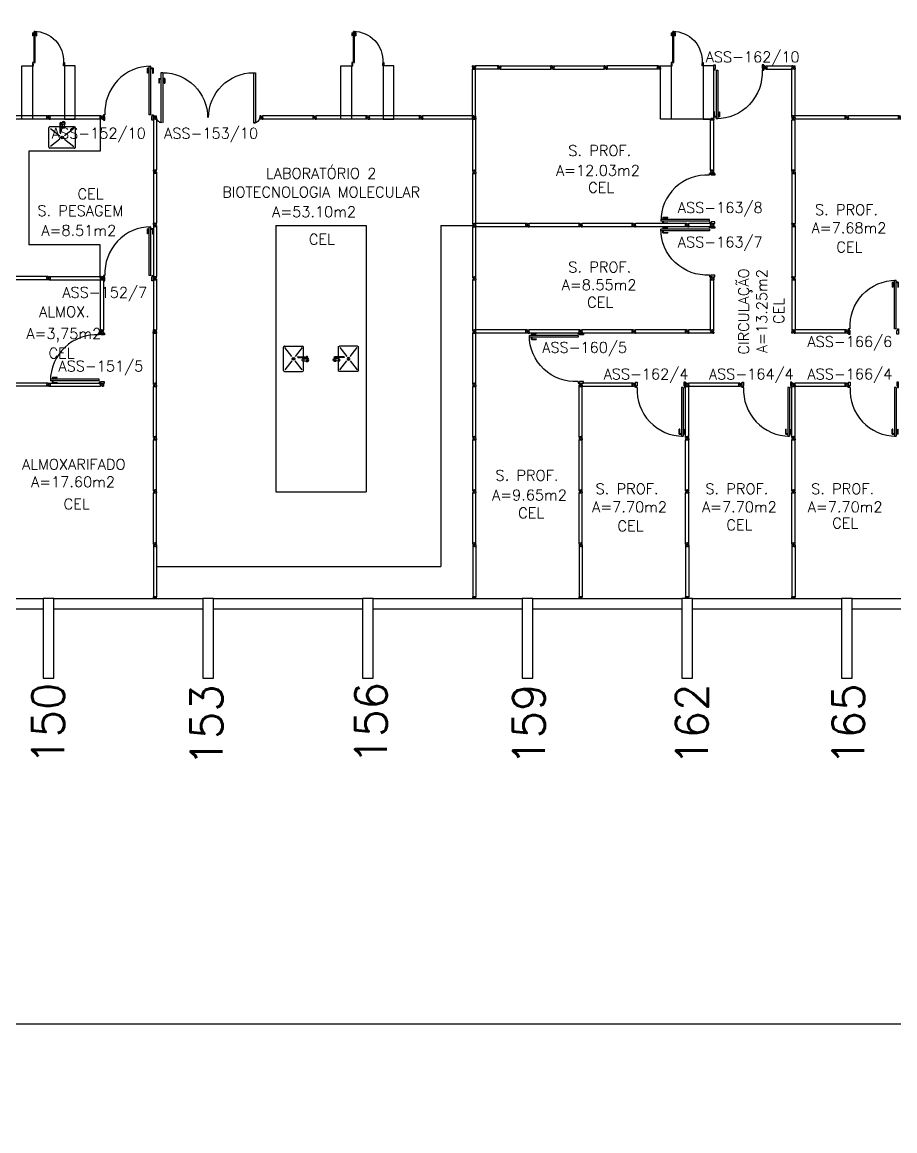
# Model space of a CAD drawing. Extents: x -248 to -11, y 347 to 447.
# Drawn here: x -84.66 to -68.26, y 351.06 to 371.88 of the extents above; entities that cross this region are included whole.
import ezdxf
from ezdxf.enums import TextEntityAlignment as Align

# ---------------------------------------------------------------- set-up
doc = ezdxf.new("R2010")
doc.units = 0
doc.header["$LTSCALE"] = 0.02
doc.header["$MEASUREMENT"] = 0
doc.header["$PDMODE"] = 99
doc.layers.get('0').update_dxf_attribs({"linetype": 'CONTINUOUS'})
doc.layers.get('DEFPOINTS').update_dxf_attribs({"linetype": 'CONTINUOUS'})
for name, color, linetype in [('ALV', 2, 'CONTINUOUS'), ('AREA', 2, 'CONTINUOUS'), ('BANC', 2, 'CONTINUOUS'), ('DIV', 2, 'CONTINUOUS'), ('EQUIP', 1, 'CONTINUOUS'), ('ESTR', 3, 'CONTINUOUS'), ('NOPILAR1', 2, 'CONTINUOUS'), ('TEXT_CENTRO_CUSTO', 1, 'CONTINUOUS'), ('TEXTO', 2, 'CONTINUOUS'), ('TEXTO-CENTRO-CUSTO', 2, 'CONTINUOUS'), ('TEXTO-ENDEREÇO', 2, 'CONTINUOUS')]:
    doc.layers.add(name, color=color, linetype=linetype)
doc.styles.add('1', font='romans.shx', dxfattribs={"height": 1.1})
doc.styles.add('NOPILAR', font='simplex.shx', dxfattribs={"height": 0.6})
doc.styles.add('UNB-100', font='simplex.shx', dxfattribs={"height": 0.2})
doc.styles.add('UNB-100-1', font='simplex.shx', dxfattribs={"height": 0.2})
doc.dimstyles.new('1-600', dxfattribs={"dimtxt": 1.1, "dimasz": 2.5, "dimexe": 2, "dimexo": 4, "dimgap": 0.2, "dimtad": 1, "dimdec": 0, "dimzin": 4, "dimdsep": 46, "dimlunit": 6, "dimtxsty": '1', "dimblk1": 'NONE', "dimblk2": 'NONE', "dimsah": 1, "dimcen": 0, "dimclrd": 2, "dimclre": 2, "dimclrt": 2, "dimadec": 0, "dimazin": 0, "dimtfac": 1, "dimtdec": 0, "dimtmove": 2, "dimatfit": 3, "dimldrblk": 'NONE', "dimfxl": 0, "dimtolj": 1, "dimtzin": 0, "dimarcsym": 0})

# ---------------------------------------------------------------- blocks, each defined once
blk = doc.blocks.new('PILAR-SSS')
blk.add_lwpolyline([(0.003, -72.467), (0.003, -73.967), (0.203, -73.967), (0.203, -72.467)], close=True)
blk = doc.blocks.new('DIVMT-SSS')
for p, q in [((-0.03, 0.008), (-0.03, 0.03)), ((-0.006, 0.03), (-0.03, 0.03)), ((-0.03, 0.008), (-0.02, 0.008)), ((-0.02, -0.008), (-0.02, 0.008)), ((-0.006, 0.02), (-0.006, 0.03)), ((0.006, 0.02), (-0.006, 0.02)), ((-0.005, 0), (0.005, 0)), ((0.005, 0), (-0.005, 0)), ((0, 0.005), (0, -0.005)), ((0, -0.005), (0, 0.005)), ((0.006, 0.03), (0.03, 0.03)), ((0.006, 0.02), (0.006, 0.03)), ((0.03, 0.008), (0.02, 0.008)), ((0.02, -0.008), (0.02, 0.008)), ((0.03, 0.008), (0.03, 0.03)), ((-0.03, -0.008), (-0.03, -0.03)), ((-0.03, -0.008), (-0.02, -0.008)), ((-0.03, -0.03), (-0.03, -0.97)), ((-0.03, -0.03), (-0.009, -0.03)), ((0.03, -0.03), (-0.03, -0.03)), ((-0.03, -0.03), (-0.006, -0.03)), ((-0.009, -0.03), (-0.027, -0.03)), ((-0.006, -0.02), (-0.006, -0.03)), ((-0.006, -0.02), (0.006, -0.02)), ((-0.006, -0.02), (-0.006, -0.03)), ((0.006, -0.02), (-0.006, -0.02)), ((0.005, -0.03), (-0.005, -0.03)), ((0.006, -0.02), (0.006, -0.03)), ((0.006, -0.02), (0.006, -0.03)), ((0.03, -0.03), (0.006, -0.03)), ((0.03, -0.008), (0.02, -0.008)), ((0.03, -0.008), (0.03, -0.03)), ((0.03, -0.03), (0.03, -0.97)), ((0.03, -0.97), (-0.03, -0.97)), ((-0.006, -0.98), (-0.006, -0.97)), ((-0.006, -0.98), (0.006, -0.98)), ((0.006, -1.001), (-0.006, -1.001)), ((0.005, -0.97), (-0.005, -0.97)), ((0, -0.994), (0, -1.007)), ((0, -1.02), (0, -1.021)), ((0.006, -0.98), (0.006, -0.97))]:
    blk.add_line(p, q)
blk = doc.blocks.new('PILINT-SSS')
for points in [[(0.2, 0), (0.2, -0.6), (0, -0.6), (0, 0)], [(0.8, 0), (0.8, -0.6), (1, -0.6), (1, 0)], [(0.2, -8.39), (0.2, -9.39), (0, -9.39), (0, -8.39)], [(0.8, -8.39), (0.8, -9.39), (1, -9.39), (1, -8.39)]]:
    blk.add_lwpolyline(points, close=True)
blk = doc.blocks.new('PDV2E-SSS')
at = {"layer": 'DIV'}
for p, q in [((0.034, 0.925), (0.034, 0.835)), ((0.034, 0.925), (0.074, 0.925)), ((0.044, 0.835), (0.034, 0.835)), ((0.044, 0.915), (0.044, 0.835)), ((0.044, 0.915), (0.074, 0.915)), ((0.076, 0.05), (0.076, 0.965)), ((0.106, 0.965), (0.076, 0.965)), ((0.106, 0.05), (0.106, 0.965)), ((0.148, 0.925), (0.108, 0.925)), ((0.138, 0.915), (0.108, 0.915)), ((0.138, 0.915), (0.138, 0.835)), ((0.138, 0.835), (0.148, 0.835)), ((0.148, 0.925), (0.148, 0.835)), ((0.031, 0.05), (0.031, -0.05)), ((0.051, 0.05), (0.031, 0.05)), ((0.051, 0.02), (0.051, 0.05)), ((0.051, 0.02), (0.061, 0.02)), ((0.061, -0.05), (0.061, 0.02)), ((0.076, 0.05), (0.106, 0.05)), ((0.95, 0.02), (0.94, 0.02)), ((0.94, -0.05), (0.94, 0.02)), ((0.95, 0.02), (0.95, 0.05)), ((0.95, 0.05), (0.97, 0.05)), ((0.97, 0.05), (0.97, 0.035)), ((0.97, 0.035), (0.97, -0.035)), ((0.031, -0.05), (0.061, -0.05)), ((0.97, -0.05), (0.94, -0.05)), ((0.97, -0.035), (0.97, -0.05))]:
    blk.add_line(p, q, dxfattribs=at)
at = {"layer": 'DIV', "color": 1}
blk.add_arc((0.076, 0.1), 0.865, 356.6786, 90, dxfattribs=at)
blk = doc.blocks.new('DIVINI-SSS')
for p, q in [((-0.02, 0), (-0.02, -0.008)), ((-0.02, 0), (0.001, 0)), ((-0.005, 0), (0.005, 0)), ((0, 0.005), (0, -0.005)), ((0.001, 0), (0.02, 0)), ((-0.03, -0.008), (-0.02, -0.008)), ((-0.03, -0.008), (-0.03, -0.028)), ((-0.03, -0.028), (-0.008, -0.028)), ((-0.03, -0.03), (0.03, -0.03)), ((-0.03, -0.975), (-0.03, -0.03)), ((-0.009, -0.03), (-0.027, -0.03)), ((-0.008, -0.019), (0.008, -0.019)), ((-0.008, -0.019), (-0.008, -0.028)), ((-0.006, -0.021), (-0.006, -0.03)), ((0.006, -0.021), (-0.006, -0.021)), ((-0.006, -0.023), (-0.006, -0.027)), ((-0.004, -0.021), (0.004, -0.021)), ((0.006, -0.021), (0.006, -0.03)), ((0.006, -0.023), (0.006, -0.027)), ((0.008, -0.019), (0.008, -0.028)), ((0.03, -0.028), (0.008, -0.028)), ((0.009, -0.03), (0.027, -0.03)), ((0.02, 0), (0.02, -0.008)), ((0.03, -0.008), (0.02, -0.008)), ((0.03, -0.008), (0.03, -0.028)), ((0.03, -0.975), (0.03, -0.03)), ((-0.03, -0.975), (0.03, -0.975)), ((-0.009, -0.975), (-0.027, -0.975)), ((-0.006, -0.985), (-0.006, -0.975)), ((0.006, -0.985), (-0.006, -0.985)), ((0.006, -1.01), (-0.006, -1.01)), ((0, -0.985), (0, -0.988)), ((0, -1.003), (0, -1.018)), ((0.006, -0.985), (0.006, -0.975)), ((0.03, -0.975), (0.009, -0.975)), ((0.009, -0.975), (0.027, -0.975))]:
    blk.add_line(p, q)
blk = doc.blocks.new('PDVDP-SSS')
for p, q in [((0.112, 0.84), (0.112, -0.1)), ((0.147, 0.84), (0.112, 0.84)), ((0.147, 0.84), (0.147, -0.1)), ((1.853, 0.84), (1.888, 0.84)), ((1.853, 0.84), (1.853, -0.1)), ((1.888, 0.84), (1.888, -0.1)), ((0.009, 0), (-0.009, 0)), ((0, -0.012), (0, 0.01)), ((0.147, -0.1), (0.112, -0.1))]:
    blk.add_line(p, q)
at = {"color": 1}
for centre, radius, start, end in [((0.148, -0.002), 0.843, 0, 90), ((1.853, -0.002), 0.843, 90, 180), ((0.131, 0), 0.101, 180, 270), ((1.87, 0), 0.101, 270, 0)]:
    blk.add_arc(centre, radius, start, end, dxfattribs=at)
blk = doc.blocks.new('MTT-SSS')
for p, q in [((-0.008, 0.03), (-0.03, 0.03)), ((-0.03, 0.03), (-0.03, 0.006)), ((-0.0185, 0.006), (-0.03, 0.006)), ((-0.0185, -0.006), (-0.0185, 0.006)), ((-0.008, 0.03), (-0.008, 0.02)), ((-0.008, 0.02), (0.008, 0.02)), ((-0.0051, 0), (0.0051, 0)), ((0, -0.0051), (0, 0.0051)), ((0.008, 0.03), (0.03, 0.03)), ((0.008, 0.03), (0.008, 0.02)), ((0.0205, -0.006), (0.0205, 0.006)), ((0.0205, 0.006), (0.03, 0.006)), ((0.03, 0.006), (0.03, 0.03)), ((-0.03, -0.03), (-0.03, -0.006)), ((-0.0185, -0.006), (-0.03, -0.006)), ((-0.008, -0.03), (-0.03, -0.03)), ((-0.008, -0.02), (0.008, -0.02)), ((-0.008, -0.03), (-0.008, -0.02)), ((0.008, -0.03), (0.008, -0.02)), ((0.008, -0.03), (0.03, -0.03)), ((0.0205, -0.006), (0.03, -0.006)), ((0.03, -0.006), (0.03, -0.03))]:
    blk.add_line(p, q)
blk = doc.blocks.new('PDV2D-SSS')
for p, q in [((-0.148, 0.925), (-0.108, 0.925)), ((-0.148, 0.925), (-0.148, 0.835)), ((-0.138, 0.835), (-0.148, 0.835)), ((-0.138, 0.915), (-0.108, 0.915)), ((-0.138, 0.915), (-0.138, 0.835)), ((-0.106, 0.965), (-0.076, 0.965)), ((-0.106, 0.05), (-0.106, 0.965)), ((-0.076, 0.05), (-0.076, 0.965)), ((-0.034, 0.925), (-0.074, 0.925)), ((-0.044, 0.915), (-0.074, 0.915)), ((-0.044, 0.915), (-0.044, 0.835)), ((-0.044, 0.835), (-0.034, 0.835)), ((-0.034, 0.925), (-0.034, 0.835)), ((-0.95, 0.05), (-0.97, 0.05)), ((-0.97, 0.05), (-0.97, 0.035)), ((-0.97, 0.035), (-0.97, -0.035)), ((-0.95, 0.02), (-0.95, 0.05)), ((-0.95, 0.02), (-0.94, 0.02)), ((-0.94, -0.05), (-0.94, 0.02)), ((-0.076, 0.05), (-0.106, 0.05)), ((-0.051, 0.02), (-0.061, 0.02)), ((-0.061, -0.05), (-0.061, 0.02)), ((-0.051, 0.05), (-0.031, 0.05)), ((-0.051, 0.02), (-0.051, 0.05)), ((-0.031, 0.05), (-0.031, -0.05)), ((-0.97, -0.035), (-0.97, -0.05)), ((-0.97, -0.05), (-0.94, -0.05)), ((-0.031, -0.05), (-0.061, -0.05))]:
    blk.add_line(p, q)
at = {"color": 1}
blk.add_arc((-0.076, 0.1), 0.865, 90, 183.3214, dxfattribs=at)
blk = doc.blocks.new('*D65')
at = {"color": 2, "linetype": 'ByBlock'}
for p, q in [((-192.266, 355.563), (-192.266, 351.063)), ((-18.266, 355.563), (-18.266, 351.063)), ((-18.266, 353.063), (-192.266, 353.063))]:
    blk.add_line(p, q, dxfattribs=at)
at = {"layer": 'DEFPOINTS', "color": 0, "linetype": 'ByBlock'}
for p in [(-192.266, 359.563), (-18.266, 359.563), (-192.266, 353.063)]:
    blk.add_point(p, dxfattribs=at)
at = {"color": 2, "linetype": 'ByBlock', "insert": (-105.266, 353.996), "char_height": 1.1, "attachment_point": 5, "style": '1'}
blk.add_mtext('\\A1;Biologia', dxfattribs=at)
blk = doc.blocks.new('_NONE')
at = {"color": 0, "linetype": 'ByBlock'}
blk.add_circle((0, 0), 0.25, dxfattribs=at)
blk = doc.blocks.new('INOXA1-P-SSS')
for p, q in [((0.12, 0.23), (0.12, 0.047)), ((0.22, 0.25), (0.14, 0.25)), ((0.15, 0.22), (0.287, 0.043)), ((0.5, 0.25), (0.22, 0.25)), ((0.353, 0.043), (0.49, 0.22)), ((0.52, 0.23), (0.52, -0.23)), ((0.043, 0.008), (0.043, -0.022)), ((0.062, 0.04), (0.071, 0.04)), ((0.131, 0.048), (0.076, 0.043)), ((0.131, -0.002), (0.076, 0.003)), ((0.22, -0.027), (0.054, -0.027)), ((0.22, -0.037), (0.054, -0.037)), ((0.063, -0.003), (0.063, -0.021)), ((0.12, -0.001), (0.12, -0.027)), ((0.12, -0.037), (0.12, -0.23)), ((0.15, -0.22), (0.287, -0.043)), ((0.231, -0.027), (0.22, -0.027)), ((0.231, -0.037), (0.22, -0.037)), ((0.353, -0.043), (0.49, -0.22)), ((0.22, -0.25), (0.14, -0.25)), ((0.5, -0.25), (0.22, -0.25))]:
    blk.add_line(p, q)
blk.add_lwpolyline([(0.076, 0.003), (0.072, 0.004), (0.069, 0.009), (0.067, 0.015), (0.066, 0.023), (0.067, 0.031), (0.069, 0.037), (0.072, 0.042), (0.076, 0.043)])
blk.add_lwpolyline([(0.131, 0.048), (0.137, 0.046), (0.143, 0.041), (0.147, 0.033), (0.148, 0.023), (0.147, 0.013), (0.143, 0.006), (0.137, 0), (0.131, -0.002), (0.125, 0), (0.119, 0.006), (0.115, 0.013), (0.114, 0.023), (0.115, 0.033), (0.119, 0.041), (0.125, 0.046)], close=True)
for radius in [0.0266, 0.0163]:
    blk.add_circle((0.32, 0), radius)
for centre, radius, start, end in [((0.14, 0.23), 0.02, 90, 180), ((0.5, 0.23), 0.02, 360, 90), ((0.054, 0.023), 0.0349, 36.1705, 252.2568), ((0.054, 0.023), 0.0189, 62.7367, 235.7375), ((0.073, -0.003), 0.01, 102.8285, 180), ((0.054, 0.023), 0.0349, 285.5373, 323.9987), ((0.054, -0.032), 0.0145, 20.161, 339.839), ((0.054, -0.032), 0.005, 90.0037, 269.9963), ((0.231, -0.032), 0.00738, 222.6559, 137.3441), ((0.231, -0.032), 0.005, 269.9935, 90.0065), ((0.14, -0.23), 0.02, 180, 270), ((0.5, -0.23), 0.02, 270, 360)]:
    blk.add_arc(centre, radius, start, end)

msp = doc.modelspace()

# ---------------------------------------------------------------- linework, layer by layer
at = {"layer": 'ALV'}
for p, q in [((-83.866, 370.124), (-84.466, 370.124)), ((-87.066, 361.063), (-84.266, 361.063)), ((-84.066, 361.063), (-81.266, 361.063)), ((-81.066, 361.063), (-78.266, 361.063)), ((-78.066, 361.063), (-75.266, 361.063)), ((-75.066, 361.063), (-72.266, 361.063)), ((-72.066, 361.063), (-69.266, 361.063)), ((-69.066, 361.063), (-66.266, 361.063)), ((-87.066, 360.863), (-84.266, 360.863)), ((-84.066, 360.863), (-81.266, 360.863)), ((-81.066, 360.863), (-78.266, 360.863)), ((-78.066, 360.863), (-75.266, 360.863)), ((-75.066, 360.863), (-72.266, 360.863)), ((-72.066, 360.863), (-69.266, 360.863)), ((-69.066, 360.863), (-66.266, 360.863))]:
    msp.add_line(p, q, dxfattribs=at)
at = {"layer": 'BANC'}
for p, q in [((-83.196, 370.063), (-83.196, 369.463)), ((-71.666, 370.063), (-72.666, 370.063)), ((-84.537, 369.463), (-84.537, 367.705)), ((-83.196, 369.463), (-84.537, 369.463)), ((-79.896, 368.063), (-79.896, 363.063)), ((-79.896, 368.063), (-78.196, 368.063)), ((-78.196, 368.063), (-78.196, 363.063)), ((-76.796, 368.063), (-76.796, 361.663)), ((-76.796, 368.063), (-76.196, 368.063)), ((-83.196, 367.705), (-84.537, 367.705)), ((-83.196, 367.105), (-83.196, 367.705)), ((-79.896, 363.063), (-78.196, 363.063)), ((-82.136, 361.663), (-76.796, 361.663))]:
    msp.add_line(p, q, dxfattribs=at)
at = {"layer": 'DIV'}
for p, q in [((-76.178, 371.032), (-76.165, 371.032)), ((-76.171, 371.024), (-76.171, 371.038)), ((-76.141, 371.002), (-76.141, 371.062)), ((-75.726, 371.062), (-76.141, 371.062)), ((-75.726, 371.062), (-75.726, 371.002)), ((-75.726, 371.041), (-75.726, 371.059)), ((-75.717, 371.038), (-75.726, 371.038)), ((-75.726, 371.037), (-75.726, 371.027)), ((-75.717, 371.026), (-75.726, 371.026)), ((-75.717, 371.026), (-75.717, 371.038)), ((-75.691, 371.032), (-75.702, 371.032)), ((-75.696, 371.027), (-75.696, 371.037)), ((-70.705, 371.063), (-70.727, 371.063)), ((-70.727, 371.039), (-70.727, 371.063)), ((-70.718, 371.039), (-70.727, 371.039)), ((-70.718, 371.027), (-70.727, 371.027)), ((-70.727, 371.027), (-70.727, 371.003)), ((-70.718, 371.039), (-70.718, 371.027)), ((-70.705, 371.063), (-70.705, 371.053)), ((-70.689, 371.053), (-70.705, 371.053)), ((-70.692, 371.033), (-70.702, 371.033)), ((-70.702, 371.033), (-70.692, 371.033)), ((-70.697, 371.038), (-70.697, 371.028)), ((-70.697, 371.028), (-70.697, 371.038)), ((-70.689, 371.063), (-70.689, 371.053)), ((-70.689, 371.063), (-70.667, 371.063)), ((-70.677, 371.039), (-70.677, 371.027)), ((-70.677, 371.039), (-70.667, 371.039)), ((-70.677, 371.027), (-70.677, 371.039)), ((-70.677, 371.039), (-70.667, 371.039)), ((-70.677, 371.027), (-70.667, 371.027)), ((-70.677, 371.027), (-70.667, 371.027)), ((-70.667, 371.063), (-70.667, 371.039)), ((-70.667, 371.063), (-70.667, 371.003)), ((-70.667, 371.063), (-70.196, 371.063)), ((-70.667, 371.038), (-70.667, 371.028)), ((-70.667, 371.003), (-70.667, 371.027)), ((-82.095, 370.827), (-82.055, 370.827)), ((-82.095, 370.827), (-82.095, 370.737)), ((-82.085, 370.817), (-82.055, 370.817)), ((-82.085, 370.817), (-82.085, 370.737)), ((-81.98, 370.827), (-82.02, 370.827)), ((-81.99, 370.817), (-82.02, 370.817)), ((-81.99, 370.817), (-81.99, 370.737)), ((-81.98, 370.827), (-81.98, 370.737)), ((-76.201, 371.003), (-76.141, 371.003)), ((-76.201, 370.063), (-76.201, 371.003)), ((-76.165, 371.012), (-76.177, 371.012)), ((-76.177, 371.012), (-76.177, 371.003)), ((-76.176, 371.003), (-76.166, 371.003)), ((-76.165, 371.012), (-76.165, 371.003)), ((-76.141, 370.063), (-76.141, 371.003)), ((-75.726, 371.002), (-76.141, 371.002)), ((-75.726, 371.002), (-75.726, 371.023)), ((-75.726, 371.023), (-75.726, 371.005)), ((-70.705, 371.003), (-70.727, 371.003)), ((-70.689, 371.013), (-70.705, 371.013)), ((-70.705, 371.003), (-70.705, 371.013)), ((-70.689, 371.003), (-70.689, 371.013)), ((-70.689, 371.003), (-70.667, 371.003)), ((-70.667, 371.024), (-70.667, 371.006)), ((-70.667, 371.003), (-70.667, 371.024)), ((-70.667, 371.003), (-70.196, 371.003)), ((-70.196, 370.104), (-70.196, 371.002)), ((-70.136, 371.002), (-70.196, 371.002)), ((-70.136, 371.002), (-70.196, 371.002)), ((-70.172, 371.012), (-70.172, 371.002)), ((-70.172, 371.012), (-70.16, 371.012)), ((-70.16, 371.012), (-70.16, 371.002)), ((-70.136, 370.104), (-70.136, 371.002)), ((-82.085, 370.737), (-82.095, 370.737)), ((-81.99, 370.737), (-81.98, 370.737)), ((-82.196, 370.063), (-82.196, 369.108)), ((-82.136, 370.063), (-82.196, 370.063)), ((-82.136, 370.063), (-82.136, 369.108)), ((-80.16, 370.093), (-80.174, 370.093)), ((-80.167, 370.087), (-80.167, 370.1)), ((-80.146, 370.099), (-80.136, 370.099)), ((-80.146, 370.099), (-80.146, 370.087)), ((-80.146, 370.087), (-80.136, 370.087)), ((-80.136, 370.063), (-80.136, 370.123)), ((-80.136, 370.088), (-80.136, 370.098)), ((-76.201, 370.063), (-76.141, 370.063)), ((-76.196, 369.103), (-76.196, 370.063)), ((-76.196, 370.063), (-76.136, 370.063)), ((-76.177, 370.053), (-76.177, 370.063)), ((-76.165, 370.053), (-76.177, 370.053)), ((-76.166, 370.093), (-76.176, 370.093)), ((-76.176, 370.063), (-76.166, 370.063)), ((-76.176, 370.062), (-76.166, 370.062)), ((-76.176, 370.054), (-76.176, 370.062)), ((-76.166, 370.054), (-76.176, 370.054)), ((-76.173, 370.093), (-76.16, 370.093)), ((-76.172, 370.072), (-76.172, 370.063)), ((-76.16, 370.072), (-76.172, 370.072)), ((-76.171, 370.088), (-76.171, 370.098)), ((-76.171, 370.063), (-76.161, 370.063)), ((-76.166, 370.086), (-76.166, 370.1)), ((-76.166, 370.054), (-76.166, 370.062)), ((-76.166, 370.052), (-76.166, 370.053)), ((-76.165, 370.053), (-76.165, 370.063)), ((-76.141, 370.063), (-76.162, 370.063)), ((-76.162, 370.063), (-76.144, 370.063)), ((-76.16, 370.072), (-76.16, 370.063)), ((-76.136, 369.103), (-76.136, 370.063)), ((-71.666, 370.003), (-71.666, 370.063)), ((-70.196, 370.123), (-70.172, 370.123)), ((-70.196, 370.101), (-70.196, 370.123)), ((-70.136, 370.123), (-70.196, 370.123)), ((-70.196, 370.123), (-70.175, 370.123)), ((-70.196, 370.101), (-70.186, 370.101)), ((-70.196, 370.085), (-70.186, 370.085)), ((-70.196, 370.085), (-70.196, 370.063)), ((-70.172, 370.063), (-70.196, 370.063)), ((-70.175, 370.123), (-70.193, 370.123)), ((-70.186, 370.101), (-70.186, 370.085)), ((-70.172, 370.113), (-70.172, 370.123)), ((-70.172, 370.113), (-70.172, 370.123)), ((-70.16, 370.113), (-70.172, 370.113)), ((-70.172, 370.113), (-70.16, 370.113)), ((-70.16, 370.072), (-70.172, 370.072)), ((-70.172, 370.072), (-70.172, 370.063)), ((-70.161, 370.123), (-70.171, 370.123)), ((-70.161, 370.093), (-70.171, 370.093)), ((-70.171, 370.093), (-70.161, 370.093)), ((-70.166, 370.098), (-70.166, 370.088)), ((-70.166, 370.088), (-70.166, 370.098)), ((-70.16, 370.113), (-70.16, 370.123)), ((-70.136, 370.123), (-70.16, 370.123)), ((-70.16, 370.113), (-70.16, 370.123)), ((-70.16, 370.072), (-70.16, 370.063)), ((-70.16, 370.063), (-70.136, 370.063)), ((-70.146, 370.101), (-70.146, 370.085)), ((-70.136, 370.101), (-70.146, 370.101)), ((-70.136, 370.085), (-70.146, 370.085)), ((-70.136, 370.101), (-70.136, 370.123)), ((-70.136, 370.085), (-70.136, 370.063)), ((-82.196, 369.108), (-82.136, 369.108)), ((-82.173, 369.077), (-82.16, 369.077)), ((-82.172, 369.099), (-82.172, 369.108)), ((-82.16, 369.099), (-82.172, 369.099)), ((-82.171, 369.108), (-82.161, 369.108)), ((-82.166, 369.084), (-82.166, 369.071)), ((-82.166, 369.058), (-82.166, 369.057)), ((-82.16, 369.099), (-82.16, 369.108)), ((-76.196, 369.103), (-76.172, 369.103)), ((-76.196, 369.081), (-76.196, 369.103)), ((-76.196, 369.103), (-76.136, 369.103)), ((-76.196, 369.081), (-76.186, 369.081)), ((-76.196, 369.065), (-76.186, 369.065)), ((-76.196, 369.065), (-76.196, 369.043)), ((-76.172, 369.043), (-76.196, 369.043)), ((-76.186, 369.081), (-76.186, 369.065)), ((-76.172, 369.093), (-76.172, 369.103)), ((-76.172, 369.093), (-76.172, 369.103)), ((-76.172, 369.093), (-76.16, 369.093)), ((-76.16, 369.093), (-76.172, 369.093)), ((-76.172, 369.073), (-76.161, 369.073)), ((-76.161, 369.073), (-76.172, 369.073)), ((-76.172, 369.052), (-76.16, 369.052)), ((-76.172, 369.052), (-76.172, 369.043)), ((-76.171, 369.103), (-76.161, 369.103)), ((-76.166, 369.078), (-76.166, 369.068)), ((-76.166, 369.068), (-76.166, 369.078)), ((-76.16, 369.093), (-76.16, 369.103)), ((-76.136, 369.103), (-76.16, 369.103)), ((-76.16, 369.093), (-76.16, 369.103)), ((-76.16, 369.052), (-76.16, 369.043)), ((-76.16, 369.043), (-76.136, 369.043)), ((-76.157, 369.103), (-76.139, 369.103)), ((-76.136, 369.103), (-76.157, 369.103)), ((-76.136, 369.081), (-76.146, 369.081)), ((-76.146, 369.081), (-76.146, 369.065)), ((-76.136, 369.065), (-76.146, 369.065)), ((-76.136, 369.081), (-76.136, 369.103)), ((-76.136, 369.065), (-76.136, 369.043)), ((-72.185, 368.073), (-72.187, 368.073)), ((-72.159, 368.073), (-72.173, 368.073)), ((-72.166, 368.067), (-72.166, 368.08)), ((-72.145, 368.079), (-72.136, 368.079)), ((-72.145, 368.079), (-72.145, 368.067)), ((-72.145, 368.067), (-72.136, 368.067)), ((-71.726, 368.103), (-72.136, 368.103)), ((-72.136, 368.043), (-72.136, 368.103)), ((-72.136, 368.068), (-72.136, 368.078)), ((-71.726, 368.043), (-72.136, 368.043)), ((-71.726, 368.103), (-71.726, 368.043)), ((-83.196, 367.081), (-83.196, 367.105)), ((-83.174, 367.105), (-83.196, 367.105)), ((-83.187, 367.081), (-83.196, 367.081)), ((-83.187, 367.081), (-83.187, 367.069)), ((-83.174, 367.105), (-83.174, 367.095)), ((-83.158, 367.095), (-83.174, 367.095)), ((-83.172, 367.075), (-83.161, 367.075)), ((-83.161, 367.075), (-83.172, 367.075)), ((-83.166, 367.07), (-83.166, 367.08)), ((-83.166, 367.08), (-83.166, 367.07)), ((-83.158, 367.105), (-83.136, 367.105)), ((-83.158, 367.105), (-83.158, 367.095)), ((-83.146, 367.081), (-83.136, 367.081)), ((-83.146, 367.069), (-83.146, 367.081)), ((-83.146, 367.081), (-83.136, 367.081)), ((-83.146, 367.081), (-83.146, 367.069)), ((-83.136, 367.105), (-83.136, 367.045)), ((-83.136, 367.105), (-83.136, 367.081)), ((-83.136, 367.08), (-83.136, 367.07)), ((-83.196, 367.069), (-83.196, 367.045)), ((-83.187, 367.069), (-83.196, 367.069)), ((-83.174, 367.045), (-83.196, 367.045)), ((-83.174, 367.045), (-83.174, 367.055)), ((-83.158, 367.055), (-83.174, 367.055)), ((-83.158, 367.045), (-83.158, 367.055)), ((-83.158, 367.045), (-83.136, 367.045)), ((-83.146, 367.069), (-83.136, 367.069)), ((-83.146, 367.069), (-83.136, 367.069)), ((-83.136, 367.045), (-83.136, 367.069)), ((-83.136, 367.045), (-83.136, 367.066)), ((-83.136, 367.066), (-83.136, 367.048)), ((-83.197, 366.044), (-83.137, 366.044)), ((-82.197, 366.044), (-82.137, 366.044)), ((-82.172, 366.104), (-82.196, 366.104)), ((-82.196, 366.082), (-82.196, 366.104)), ((-82.196, 366.082), (-82.186, 366.082)), ((-82.196, 366.066), (-82.196, 366.044)), ((-82.196, 366.066), (-82.186, 366.066)), ((-82.196, 366.044), (-82.136, 366.044)), ((-82.196, 366.044), (-82.172, 366.044)), ((-82.186, 366.066), (-82.186, 366.082)), ((-82.172, 366.094), (-82.172, 366.104)), ((-82.172, 366.094), (-82.16, 366.094)), ((-82.172, 366.053), (-82.172, 366.044)), ((-82.16, 366.053), (-82.172, 366.053)), ((-82.172, 366.053), (-82.172, 366.044)), ((-82.172, 366.053), (-82.16, 366.053)), ((-82.161, 366.074), (-82.171, 366.074)), ((-82.171, 366.074), (-82.161, 366.074)), ((-82.171, 366.044), (-82.161, 366.044)), ((-82.166, 366.079), (-82.166, 366.069)), ((-82.166, 366.069), (-82.166, 366.079)), ((-82.16, 366.104), (-82.136, 366.104)), ((-82.16, 366.094), (-82.16, 366.104)), ((-82.16, 366.053), (-82.16, 366.044)), ((-82.16, 366.053), (-82.16, 366.044)), ((-82.136, 366.044), (-82.16, 366.044)), ((-82.136, 366.044), (-82.157, 366.044)), ((-82.157, 366.044), (-82.139, 366.044)), ((-82.136, 366.082), (-82.146, 366.082)), ((-82.146, 366.066), (-82.146, 366.082)), ((-82.136, 366.066), (-82.146, 366.066)), ((-82.136, 366.082), (-82.136, 366.104)), ((-82.136, 366.066), (-82.136, 366.044)), ((-72.185, 366.073), (-72.187, 366.073)), ((-72.159, 366.073), (-72.173, 366.073)), ((-72.166, 366.067), (-72.166, 366.08)), ((-72.145, 366.079), (-72.136, 366.079)), ((-72.145, 366.079), (-72.145, 366.067)), ((-72.145, 366.067), (-72.136, 366.067)), ((-71.726, 366.103), (-72.136, 366.103)), ((-72.136, 366.043), (-72.136, 366.103)), ((-72.136, 366.068), (-72.136, 366.078)), ((-71.726, 366.043), (-72.136, 366.043)), ((-83.196, 365.081), (-83.196, 365.105)), ((-83.174, 365.105), (-83.196, 365.105)), ((-83.187, 365.081), (-83.196, 365.081)), ((-83.196, 365.069), (-83.196, 365.045)), ((-83.187, 365.069), (-83.196, 365.069)), ((-83.174, 365.045), (-83.196, 365.045)), ((-83.187, 365.081), (-83.187, 365.069)), ((-83.174, 365.105), (-83.174, 365.095)), ((-83.158, 365.095), (-83.174, 365.095)), ((-83.174, 365.045), (-83.174, 365.055)), ((-83.158, 365.055), (-83.174, 365.055)), ((-83.172, 365.075), (-83.161, 365.075)), ((-83.161, 365.075), (-83.172, 365.075)), ((-83.166, 365.07), (-83.166, 365.08)), ((-83.166, 365.08), (-83.166, 365.07)), ((-83.158, 365.105), (-83.136, 365.105)), ((-83.158, 365.105), (-83.158, 365.095)), ((-83.158, 365.045), (-83.158, 365.055)), ((-83.158, 365.045), (-83.136, 365.045)), ((-83.146, 365.081), (-83.136, 365.081)), ((-83.146, 365.069), (-83.146, 365.081)), ((-83.146, 365.081), (-83.136, 365.081)), ((-83.146, 365.081), (-83.146, 365.069)), ((-83.146, 365.069), (-83.136, 365.069)), ((-83.146, 365.069), (-83.136, 365.069)), ((-83.136, 365.105), (-83.136, 365.045)), ((-83.136, 365.105), (-83.136, 365.081)), ((-83.136, 365.08), (-83.136, 365.07)), ((-83.136, 365.045), (-83.136, 365.069)), ((-83.136, 365.045), (-83.136, 365.066)), ((-83.136, 365.066), (-83.136, 365.048))]:
    msp.add_line(p, q, dxfattribs=at)

# ---------------------------------------------------------------- block references
at = {"layer": 'DIV', "xscale": -0.6387937677383064, "yscale": 0.6387937677383206, "zscale": 0.6387937677383064, "rotation": 4.700559941284155e-08}
for p in [(-84.486, 371.095), (-78.486, 371.095), (-72.486, 371.095)]:
    msp.add_blockref('PDV2D-SSS', p, dxfattribs=at)
at = {"layer": 'DIV'}
for name, p in [('PDV2D-SSS', (-82.166, 370.093)), ('MTT-SSS', (-72.696, 371.032)), ('MTT-SSS', (-70.166, 371.033)), ('MTT-SSS', (-82.166, 370.093)), ('MTT-SSS', (-80.167, 370.093)), ('PDV2D-SSS', (-82.166, 367.075)), ('MTT-SSS', (-71.696, 368.073)), ('MTT-SSS', (-71.696, 367.073)), ('MTT-SSS', (-83.166, 366.074)), ('MTT-SSS', (-82.166, 366.074)), ('MTT-SSS', (-82.166, 366.074)), ('MTT-SSS', (-70.166, 366.073)), ('MTT-SSS', (-74.166, 365.074)), ('MTT-SSS', (-72.166, 365.074)), ('MTT-SSS', (-70.166, 365.074))]:
    msp.add_blockref(name, p, dxfattribs=at)
at = {"layer": 'DIV', "xscale": -1}
for p in [(-76.171, 371.032), (-73.696, 371.032)]:
    msp.add_blockref('MTT-SSS', p, dxfattribs=at)
for name, p, rotation in [('DIVMT-SSS', (-75.696, 371.032), 90.00000002350312), ('DIVMT-SSS', (-74.696, 371.032), 90.00000002350312), ('PDV2E-SSS', (-71.698, 371.033), 180), ('PDVDP-SSS', (-80.167, 370.093), 2.350311945065187e-08), ('DIVMT-SSS', (-70.166, 369.074), 180.0000000235031), ('DIVMT-SSS', (-82.166, 369.077), 2.350311945065187e-08), ('MTT-SSS', (-71.696, 369.073), 180), ('DIVMT-SSS', (-70.166, 369.074), 2.350311945065187e-08), ('DIVMT-SSS', (-82.166, 368.076), 2.350311945065187e-08), ('PDV2E-SSS', (-71.696, 368.074), 89.99999997649687), ('DIVMT-SSS', (-70.166, 368.074), 2.350311945065187e-08), ('DIVMT-SSS', (-84.166, 367.075), 270.0000000235032), ('DIVMT-SSS', (-83.166, 367.074), 2.350311945065187e-08), ('DIVMT-SSS', (-82.166, 367.074), 2.350311945065187e-08), ('DIVMT-SSS', (-70.166, 367.074), 2.350311945065187e-08), ('PDV2E-SSS', (-68.165, 366.073), 2.350311945065187e-08), ('MTT-SSS', (-83.167, 366.074), 180), ('MTT-SSS', (-82.167, 366.074), 180), ('PDV2E-SSS', (-74.166, 366.074), 90.00000004700625), ('DIVMT-SSS', (-84.166, 365.075), 270.0000000235032)]:
    msp.add_blockref(name, p, dxfattribs=dict(at, rotation=rotation))
at = {"layer": 'DIV'}
for name, p, rotation in [('DIVMT-SSS', (-72.695, 371.032), 269.9999999764969), ('DIVMT-SSS', (-84.166, 370.093), 269.9999999764969), ('DIVMT-SSS', (-83.166, 370.093), 269.9999999764969), ('DIVMT-SSS', (-79.166, 370.093), 269.9999999764969), ('DIVMT-SSS', (-78.166, 370.093), 269.9999999764969), ('DIVMT-SSS', (-77.165, 370.093), 269.9999999764969), ('DIVMT-SSS', (-76.166, 370.093), 269.9999999764969), ('DIVINI-SSS', (-71.696, 370.078), 359.9999999764968), ('DIVMT-SSS', (-69.166, 370.093), 269.9999999529937), ('DIVMT-SSS', (-68.165, 370.093), 269.9999999529937), ('DIVMT-SSS', (-76.166, 368.073), 179.9999999764969), ('PDV2E-SSS', (-71.696, 368.072), 90.00000002350312), ('DIVMT-SSS', (-76.166, 367.073), 179.9999999764969), ('DIVMT-SSS', (-75.166, 368.073), 269.9999999529937), ('DIVMT-SSS', (-74.166, 368.073), 269.9999999529937), ('DIVMT-SSS', (-73.166, 368.073), 269.9999999529937), ('DIVMT-SSS', (-72.166, 368.073), 269.9999999529937), ('DIVMT-SSS', (-84.166, 367.075), 89.99999997649688), ('DIVMT-SSS', (-76.166, 366.073), 179.9999999764969), ('DIVMT-SSS', (-71.696, 366.073), 179.9999999764969), ('PDV2E-SSS', (-83.166, 365.071), 90.00000002350312), ('DIVMT-SSS', (-82.166, 365.073), 179.9999999764969), ('DIVMT-SSS', (-76.166, 365.073), 179.9999999764969), ('DIVMT-SSS', (-75.166, 366.073), 269.9999999529937), ('DIVMT-SSS', (-74.166, 366.073), 269.9999999529937), ('DIVMT-SSS', (-73.166, 366.073), 269.9999999529937), ('DIVMT-SSS', (-72.166, 366.073), 269.9999999529937), ('DIVMT-SSS', (-69.166, 366.073), 269.9999999529937), ('DIVMT-SSS', (-84.166, 365.075), 89.99999997649688), ('DIVMT-SSS', (-82.166, 364.073), 179.9999999764969), ('DIVMT-SSS', (-76.166, 364.073), 179.9999999764969), ('DIVMT-SSS', (-74.166, 364.073), 179.9999999764969), ('DIVMT-SSS', (-73.166, 365.074), 269.9999999529937), ('PDV2E-SSS', (-72.165, 365.074), 179.9999999764969), ('DIVMT-SSS', (-72.166, 364.073), 179.9999999764969), ('DIVMT-SSS', (-71.166, 365.074), 269.9999999529937), ('PDV2E-SSS', (-70.165, 365.074), 179.9999999764969), ('DIVMT-SSS', (-70.166, 364.073), 179.9999999764969), ('DIVMT-SSS', (-69.166, 365.074), 269.9999999529937), ('PDV2E-SSS', (-68.165, 365.074), 179.9999999764969), ('DIVMT-SSS', (-82.166, 363.073), 179.9999999764969), ('DIVMT-SSS', (-76.166, 363.073), 179.9999999764969), ('DIVMT-SSS', (-74.166, 363.073), 179.9999999764969), ('DIVMT-SSS', (-72.166, 363.073), 179.9999999764969), ('DIVMT-SSS', (-70.166, 363.073), 179.9999999764969), ('DIVMT-SSS', (-82.166, 362.073), 179.9999999764969), ('DIVMT-SSS', (-76.166, 362.073), 179.9999999764969), ('DIVMT-SSS', (-74.166, 362.073), 179.9999999764969), ('DIVMT-SSS', (-72.166, 362.073), 179.9999999764969), ('DIVMT-SSS', (-70.166, 362.073), 179.9999999764969), ('DIVINI-SSS', (-82.166, 361.063), 179.9999999764969), ('DIVINI-SSS', (-76.166, 361.063), 179.9999999764969), ('DIVINI-SSS', (-74.166, 361.063), 179.9999999764969), ('DIVINI-SSS', (-72.166, 361.063), 179.9999999764969), ('DIVINI-SSS', (-70.166, 361.063), 179.9999999764969)]:
    msp.add_blockref(name, p, dxfattribs=dict(at, rotation=rotation))
at = {"layer": 'EQUIP', "rotation": 269.9999999529937}
msp.add_blockref('INOXA1-P-SSS', (-83.909, 370.038), dxfattribs=at)
at = {"layer": 'EQUIP', "yscale": 0.95, "zscale": 0.95}
for p, xscale, rotation in [((-79.259, 365.563), 0.95, 179.9999999529937), ((-78.834, 365.563), -0.95, 180.0000000470062)]:
    msp.add_blockref('INOXA1-P-SSS', p, dxfattribs=dict(at, xscale=xscale, rotation=rotation))
at = {"layer": 'ESTR'}
for name, p in [('PILAR-SSS', (-84.269, 433.53)), ('PILAR-SSS', (-81.269, 433.53)), ('PILAR-SSS', (-78.269, 433.53)), ('PILAR-SSS', (-75.269, 433.53)), ('PILAR-SSS', (-72.269, 433.53)), ('PILAR-SSS', (-69.269, 433.53)), ('PILINT-SSS', (-84.666, 379.453)), ('PILINT-SSS', (-78.675, 379.453)), ('PILINT-SSS', (-72.666, 379.453))]:
    msp.add_blockref(name, p, dxfattribs=at)

# ---------------------------------------------------------------- texts
at = {"layer": 'AREA', "style": 'UNB-100'}
for s, p in [('A=12.03m2', (-73.843, 369.001)), ('A=53.10m2', (-79.176, 368.224)), ('A=7.68m2', (-69.125, 367.921)), ('A=8.55m2', (-73.821, 366.851)), ('A=3,75m2', (-83.879, 365.934)), ('A=17.60m2', (-83.706, 363.151)), ('A=9.65m2', (-75.129, 362.903)), ('A=7.70m2', (-73.248, 362.68)), ('A=7.70m2', (-71.185, 362.68)), ('A=7.70m2', (-69.197, 362.68))]:
    msp.add_text(s, height=0.2, dxfattribs=at).set_placement(p, align=Align.CENTER)
msp.add_text('A=8.51m2', height=0.2, dxfattribs=at).set_placement((-84.3, 367.872))
msp.add_text('A=13.25m2', height=0.2, rotation=90, dxfattribs=at).set_placement((-70.664, 366.457), align=Align.CENTER)
at = {"layer": 'NOPILAR1', "style": 'NOPILAR'}
for s, p in [('150', (-83.875, 357.938)), ('153', (-80.898, 357.905)), ('156', (-77.807, 357.947)), ('162', (-71.776, 357.92)), ('165', (-68.837, 357.92)), ('159', (-74.841, 357.92))]:
    msp.add_text(s, height=0.6, rotation=90, dxfattribs=at).set_placement(p)
at = {"layer": 'TEXT_CENTRO_CUSTO', "style": 'UNB-100'}
for p in [(-83.376, 368.558), (-73.782, 368.679), (-79.03, 367.707), (-69.119, 367.56), (-73.801, 366.523), (-83.922, 365.568), (-83.638, 362.735), (-75.097, 362.567), (-73.231, 362.324), (-71.186, 362.343), (-69.196, 362.377)]:
    msp.add_text('CEL', height=0.2, dxfattribs=at).set_placement(p, align=Align.CENTER)
msp.add_text('CEL', height=0.2, rotation=90, dxfattribs=at).set_placement((-70.346, 366.459), align=Align.CENTER)
at = {"layer": 'TEXTO', "style": 'UNB-100'}
for s, p in [('S. PROF.', (-73.808, 369.371)), ('LABORATÓRIO 2', (-79.043, 368.943)), ('BIOTECNOLOGIA MOLECULAR', (-79.043, 368.593)), ('S. PROF.', (-69.172, 368.261)), ('S. PROF.', (-73.808, 367.183)), ('ALMOX.', (-83.866, 366.346)), ('ALMOXARIFADO', (-83.692, 363.48)), ('S. PROF.', (-75.176, 363.273)), ('S. PROF.', (-73.295, 363.02)), ('S. PROF.', (-71.232, 363.02)), ('S. PROF.', (-69.244, 363.02))]:
    msp.add_text(s, height=0.2, dxfattribs=at).set_placement(p, align=Align.CENTER)
msp.add_text('S. PESAGEM', height=0.2, dxfattribs=at).set_placement((-84.375, 368.242))
msp.add_text('CIRCULAÇÃO', height=0.2, rotation=90, dxfattribs=at).set_placement((-71.004, 366.449), align=Align.CENTER)
at = {"layer": 'TEXTO-ENDEREÇO', "style": 'UNB-100-1'}
for s, p in [('ASS-162/10', (-70.936, 371.132)), ('ASS-152/10', (-83.221, 369.697)), ('ASS-153/10', (-81.111, 369.697)), ('ASS-163/8', (-71.544, 368.301)), ('ASS-163/7', (-71.544, 367.655)), ('ASS-152/7', (-83.11, 366.709)), ('ASS-160/5', (-74.092, 365.675)), ('ASS-166/6', (-69.109, 365.785)), ('ASS-151/5', (-83.182, 365.324)), ('ASS-162/4', (-72.939, 365.176)), ('ASS-164/4', (-70.96, 365.176)), ('ASS-166/4', (-69.109, 365.176))]:
    msp.add_text(s, height=0.2, rotation=360, dxfattribs=at).set_placement(p, align=Align.CENTER)

# ---------------------------------------------------------------- dimensions: what is measured, and where the dimension line sits
at = {"layer": 'TEXTO-CENTRO-CUSTO'}
dim = msp.add_aligned_dim(p1=(-18.266, 359.563), p2=(-192.266, 359.563), distance=6.5, text='Biologia', dimstyle='1-600', dxfattribs=at)
dim.commit()
dim.dimension.update_dxf_attribs({"geometry": '*D65', "text_midpoint": (-105.266, 353.996)})

doc.saveas('drawing.dxf')
